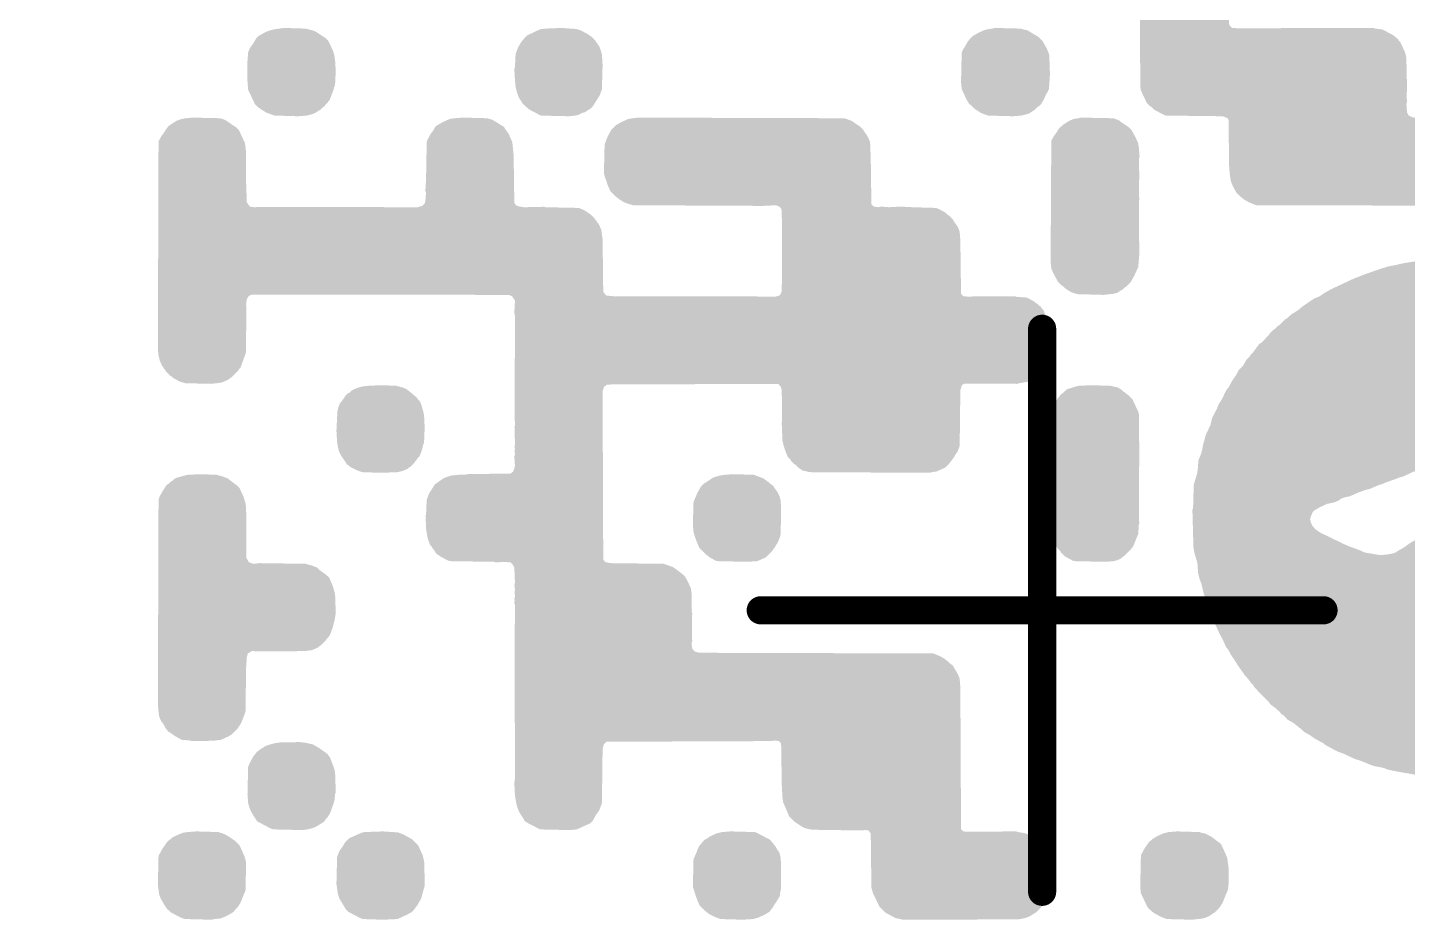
# Model space of a CAD drawing. Header units: inches. Extents: x -26.6 to 26.5, y -26.3 to 21.9.
# Drawn here: x -5.105 to -0.202, y 8.399 to 11.57 of the extents above; entities that cross this region are included whole.
import ezdxf

# ---------------------------------------------------------------- set-up
doc = ezdxf.new("R2010")
doc.units = ezdxf.units.IN
for name, color, linetype in [('Bottom 3D Body', 56, 'Continuous'), ('Bottom Component Outline', 76, 'Continuous'), ('Bottom Courtyard', 56, 'Continuous'), ('Bottom Overlay', 54, 'Continuous'), ('Top Solder', 216, 'Continuous')]:
    doc.layers.add(name, color=color, linetype=linetype)

# ---------------------------------------------------------------- blocks, each defined once
blk = doc.blocks.new('L_KLS5_CR2032_03_B_16')
at = {"layer": 'Bottom 3D Body'}
blk.add_lwpolyline([(-10.9119, 3.3001, 0.1, 0.1, -6.761271), (-10.912, -3.2998, 0.1, 0.1, 0)], format="xyseb", dxfattribs=at)
at = {"layer": 'Bottom Component Outline'}
blk.add_lwpolyline([(-10.9119, 3.3001, 0.1, 0.1, -6.761271), (-10.912, -3.2998, 0.1, 0.1, 0)], format="xyseb", dxfattribs=at)
at = {"layer": 'Bottom Courtyard'}
for points in [[(0, 1, 0.1, 0.1, 0), (0, -1, 0.1, 0.1, 0)], [(1, 0, 0.1, 0.1, 0), (-1, 0, 0.1, 0.1, 0)]]:
    blk.add_lwpolyline(points, format="xyseb", dxfattribs=at)
for points in [[(-0.025, 1, 0.05, 0.05, 1), (0.025, 1, 0.05, 0.05, 1)], [(-1.025, 0, 0.05, 0.05, 1), (-0.975, 0, 0.05, 0.05, 1)], [(0.975, 0, 0.05, 0.05, 1), (1.025, 0, 0.05, 0.05, 1)], [(-0.025, -1, 0.05, 0.05, 1), (0.025, -1, 0.05, 0.05, 1)]]:
    blk.add_lwpolyline(points, format="xyseb", close=True, dxfattribs=at)
at = {"layer": 'Bottom Overlay'}
blk.add_lwpolyline([(-10.9119, 3.3001, 0.2, 0.2, -6.761271), (-10.912, -3.2998, 0.2, 0.2, 0)], format="xyseb", dxfattribs=at)

msp = doc.modelspace()

# ---------------------------------------------------------------- hatches: boundary and pattern name
at = {"layer": 'Top Solder'}
for points in [[(3.0608, 11.2501), (3.2746, 11.2525), (3.2853, 11.2608), (3.2877, 11.2703), (3.2901, 11.287), (3.2925, 11.4795), (3.2972, 11.4913), (3.3067, 11.508), (3.3269, 11.5377), (3.3768, 11.5615), (3.3863, 11.5638), (3.403, 11.5662), (3.435, 11.5674), (3.4457, 11.5662), (3.4529, 11.5686), (3.4909, 11.5662), (3.5004, 11.5638), (3.517, 11.5615), (3.5574, 11.5401), (3.5681, 11.5317), (3.5705, 11.527), (3.58, 11.5127), (3.5824, 11.508), (3.5871, 11.5032), (3.5943, 11.4866), (3.599, 11.4581), (3.6014, 11.2656), (3.6097, 11.2549), (3.6216, 11.2501), (3.6394, 11.249), (3.7475, 11.2501), (3.7547, 11.2478), (3.8069, 11.2501), (4.1301, 11.2478), (4.1373, 11.2454), (4.1551, 11.2418), (4.167, 11.2371), (4.1931, 11.2204), (4.2014, 11.2145), (4.2204, 11.186), (4.2287, 11.1705), (4.2311, 11.161), (4.2335, 11.0945), (4.2359, 10.6264), (4.2418, 10.618), (4.2584, 10.6133), (4.4604, 10.6109), (4.4676, 10.6085), (4.4806, 10.605), (4.4925, 10.6002), (4.5008, 10.5919), (4.5056, 10.5895), (4.5258, 10.5693), (4.5282, 10.5646), (4.54, 10.5479), (4.5472, 10.5313), (4.5496, 10.5147), (4.5519, 10.4267), (4.5484, 10.4018), (4.5412, 10.3828), (4.5377, 10.3745), (4.5222, 10.3519), (4.5187, 10.3483), (4.5163, 10.3436), (4.5032, 10.3305), (4.4985, 10.3281), (4.4937, 10.3234), (4.489, 10.321), (4.4723, 10.3139), (4.4557, 10.3091), (4.4248, 10.3067), (4.0161, 10.3091), (4.0089, 10.3115), (3.9994, 10.3139), (3.9828, 10.3234), (3.9697, 10.3341), (3.9614, 10.34), (3.9531, 10.3483), (3.9507, 10.3531), (3.9412, 10.3626), (3.9341, 10.3863), (3.9281, 10.4018), (3.9246, 10.4149), (3.9222, 10.4244), (3.9234, 10.4517), (3.9222, 10.5836), (3.9246, 10.5907), (3.9198, 10.6097), (3.9115, 10.618), (3.8996, 10.6228), (3.8473, 10.6204), (3.7737, 10.6228), (3.7535, 10.6216), (3.7107, 10.624), (3.6964, 10.6264), (3.6703, 10.6359), (3.6667, 10.6394), (3.662, 10.6418), (3.6572, 10.6465), (3.6525, 10.6489), (3.6323, 10.6691), (3.6299, 10.6739), (3.6251, 10.6786), (3.618, 10.6953), (3.6133, 10.7119), (3.6097, 10.7273), (3.6073, 10.7464), (3.6049, 10.9151), (3.6026, 10.9246), (3.5966, 10.9329), (3.5836, 10.9388), (3.012, 10.9377), (2.9871, 10.9388), (2.9716, 10.9281), (2.9669, 10.9163), (2.9681, 10.8913), (2.9669, 10.8545), (2.9693, 10.8474), (2.9669, 10.8236), (2.9681, 10.7915), (2.9669, 10.7856), (2.9693, 10.7784), (2.9669, 10.7689), (2.9645, 10.7262), (2.9598, 10.7143), (2.9562, 10.7012), (2.9491, 10.6822), (2.9455, 10.6786), (2.9431, 10.6739), (2.936, 10.6668), (2.9336, 10.662), (2.9206, 10.6489), (2.9158, 10.6465), (2.9063, 10.637), (2.8897, 10.6299), (2.873, 10.6252), (2.8564, 10.6228), (2.8326, 10.6204), (2.6698, 10.6216), (2.6568, 10.6133), (2.6508, 10.6002), (2.6485, 10.4077), (2.639, 10.3863), (2.6366, 10.3768), (2.6247, 10.3554), (2.6176, 10.3483), (2.6152, 10.3436), (2.6021, 10.3305), (2.5974, 10.3281), (2.5926, 10.3234), (2.5879, 10.321), (2.5617, 10.3091), (2.5142, 10.3044), (2.3514, 10.3055), (2.3395, 10.2984), (2.3348, 10.2818), (2.3324, 10.0964), (2.33, 10.0893), (2.3241, 10.0738), (2.317, 10.0548), (2.3051, 10.0358), (2.2968, 10.0275), (2.2944, 10.0228), (2.2884, 10.0168), (2.2837, 10.0144), (2.2718, 10.0026), (2.2552, 9.9954), (2.2457, 9.9931), (2.2219, 9.9907), (2.2124, 9.9883), (1.1597, 9.9907), (1.1525, 9.9931), (1.1395, 9.9966), (1.1252, 10.0061), (1.1216, 10.0097), (1.1169, 10.0121), (1.1038, 10.0228), (1.1014, 10.0275), (1.0896, 10.0394), (1.0801, 10.0608), (1.0706, 10.0845), (1.0658, 10.1131), (1.0682, 10.2057), (1.0943, 10.2556), (1.105, 10.2663), (1.1098, 10.2687), (1.1169, 10.2758), (1.1216, 10.2782), (1.1264, 10.283), (1.1311, 10.2853), (1.1478, 10.2925), (1.1573, 10.2948), (1.1811, 10.2972), (1.2262, 10.2996), (1.2607, 10.2984), (1.307, 10.2996), (1.3141, 10.2972), (1.5696, 10.2984), (1.6088, 10.2972), (1.6159, 10.2996), (1.6492, 10.2972), (1.6563, 10.2996), (1.6872, 10.2972), (1.6979, 10.3079), (1.7003, 10.3174), (1.7027, 10.3436), (1.7003, 10.3507), (1.7027, 10.403), (1.7003, 10.4838), (1.7015, 10.5966), (1.6991, 10.6085), (1.6932, 10.6168), (1.6896, 10.6204), (1.6801, 10.6228), (1.6563, 10.6204), (1.1597, 10.6228), (1.1525, 10.6252), (1.1371, 10.6311), (1.1335, 10.6347), (1.1288, 10.637), (1.124, 10.6418), (1.1193, 10.6442), (1.1121, 10.6513), (1.1074, 10.6537), (1.0919, 10.6691), (1.0896, 10.6739), (1.0706, 10.7167), (1.0682, 10.7262), (1.0658, 10.7571), (1.0634, 10.9258), (1.0575, 10.9341), (1.0456, 10.9388), (1.0005, 10.9365), (0.8531, 10.9388), (0.846, 10.9412), (0.8305, 10.9448), (0.8187, 10.9495), (0.8103, 10.9555), (0.7973, 10.9662), (0.7937, 10.9697), (0.789, 10.9721), (0.7818, 10.9792), (0.7771, 10.9816), (0.7735, 10.9852), (0.7664, 11.0018), (0.7581, 11.0244), (0.7521, 11.0375), (0.7474, 11.0565), (0.745, 11.2442), (0.7367, 11.2525), (0.7272, 11.2549), (0.6951, 11.2537), (0.4515, 11.2549), (0.4444, 11.2525), (0.4396, 11.2501), (0.4313, 11.2442), (0.4289, 11.2347), (0.4277, 11.129), (0.4289, 11.0897), (0.4266, 11.0826), (0.4289, 11.0731), (0.4266, 11.0493), (0.423, 11.0268), (0.4111, 11.0006), (0.4075, 10.9971), (0.3957, 10.9757), (0.385, 10.965), (0.3802, 10.9626), (0.3755, 10.9579), (0.3707, 10.9555), (0.3493, 10.946), (0.3327, 10.9412), (0.3232, 10.9388), (0.2852, 10.9365), (-0.7391, 10.9388), (-0.7628, 10.9483), (-0.7676, 10.9507), (-0.7842, 10.9602), (-0.789, 10.965), (-0.7937, 10.9674), (-0.8092, 10.9828), (-0.821, 11.0042), (-0.8282, 11.0208), (-0.8305, 11.0303), (-0.8329, 11.047), (-0.8353, 11.0707), (-0.8377, 11.2418), (-0.8412, 11.2478), (-0.846, 11.2501), (-0.8579, 11.2549), (-1.0599, 11.2573), (-1.0717, 11.262), (-1.1026, 11.2787), (-1.1121, 11.2882), (-1.1169, 11.2905), (-1.1276, 11.3012), (-1.149, 11.3464), (-1.1514, 11.363), (-1.1525, 11.7539), (-1.1502, 11.7943), (-1.1478, 11.8038), (-1.143, 11.8157), (-1.1335, 11.83), (-1.1252, 11.8431), (-1.1169, 11.8537), (-1.1121, 11.8561), (-1.1074, 11.8609), (-1.067, 11.8799), (-1.0515, 11.8835), (-1.0278, 11.8858), (-0.9719, 11.887), (-0.9648, 11.8846), (-0.9292, 11.8823), (-0.9173, 11.8775), (-0.8959, 11.8656), (-0.8745, 11.849), (-0.8591, 11.8335), (-0.8543, 11.8217), (-0.8472, 11.805), (-0.8424, 11.7931), (-0.8377, 11.7646), (-0.8353, 11.5793), (-0.8246, 11.5686), (-0.8044, 11.5674), (-0.3232, 11.5686), (-0.3161, 11.5662), (-0.2947, 11.5638), (-0.2875, 11.5615), (-0.2519, 11.5424), (-0.2388, 11.5317), (-0.2341, 11.527), (-0.2317, 11.5222), (-0.2269, 11.5175), (-0.2246, 11.5127), (-0.2103, 11.4818), (-0.2056, 11.4628), (-0.2044, 11.3951), (-0.2056, 11.3915), (-0.2032, 11.3844), (-0.2044, 11.3191), (-0.2032, 11.306), (-0.2056, 11.2989), (-0.2032, 11.268), (-0.1972, 11.2573), (-0.1925, 11.2549), (-0.1806, 11.2501), (0.0998, 11.2525), (0.1081, 11.2585), (0.1105, 11.2632), (0.1129, 11.2703), (0.1153, 11.2799), (0.1176, 11.4747), (0.1271, 11.4985), (0.1366, 11.5151), (0.1533, 11.5365), (0.1592, 11.5424), (0.2044, 11.5638), (0.2281, 11.5662), (0.2376, 11.5686), (0.4182, 11.571), (0.4242, 11.5745), (0.4289, 11.5864), (0.4313, 11.5959), (0.4289, 11.8763), (0.4242, 11.8811), (0.423, 11.8846), (0.4182, 11.887), (0.4111, 11.8894), (0.2091, 11.8918), (0.202, 11.8941), (0.1568, 11.9179), (0.1485, 11.9262), (0.1461, 11.931), (0.1343, 11.9476), (0.1319, 11.9524), (0.1271, 11.9642), (0.12, 11.988), (0.1153, 12.0213), (0.1141, 12.0605), (0.1176, 12.1068), (0.1224, 12.1187), (0.1307, 12.1413), (0.139, 12.1544), (0.1616, 12.1769), (0.1663, 12.1793), (0.1806, 12.1888), (0.1925, 12.1936), (0.2091, 12.1983), (0.2186, 12.2007), (0.2424, 12.2031), (0.4182, 12.2054), (0.4266, 12.2138), (0.4313, 12.2304), (0.4289, 12.5084), (0.4206, 12.5215), (0.4111, 12.5239), (0.4028, 12.5251), (0.2281, 12.5239), (0.221, 12.5263), (0.1972, 12.5286), (0.1758, 12.5405), (0.1533, 12.556), (0.1366, 12.5774), (0.1248, 12.6035), (0.1212, 12.6166), (0.1164, 12.6403), (0.1153, 12.7271), (0.1176, 12.7342), (0.1212, 12.752), (0.1283, 12.771), (0.1426, 12.7948), (0.1473, 12.7995), (0.1521, 12.8019), (0.1568, 12.8067), (0.1616, 12.809), (0.1687, 12.8162), (0.1735, 12.8185), (0.1854, 12.8257), (0.1972, 12.8304), (0.2258, 12.8376), (0.259, 12.8399), (0.2662, 12.8376), (0.9327, 12.8388), (0.9589, 12.8364), (0.9779, 12.8316), (1.0016, 12.8221), (1.0052, 12.8185), (1.01, 12.8162), (1.0218, 12.8043), (1.0266, 12.8019), (1.0373, 12.7936), (1.0397, 12.7888), (1.0515, 12.7698), (1.0587, 12.7532), (1.061, 12.7366), (1.0634, 12.6843), (1.061, 12.6201), (1.0587, 12.613), (1.0527, 12.5975), (1.0325, 12.5655), (1.0242, 12.5548), (1.0195, 12.5524), (1.0123, 12.5453), (1.0076, 12.5429), (1.0028, 12.5381), (0.9862, 12.531), (0.9707, 12.5274), (0.9387, 12.5239), (0.7557, 12.5215), (0.7497, 12.5156), (0.7474, 12.5061), (0.745, 12.4894), (0.7474, 12.2161), (0.7581, 12.2054), (0.7818, 12.2031), (1.0551, 12.2054), (1.061, 12.2114), (1.0634, 12.2209), (1.0658, 12.2375), (1.0682, 12.4276), (1.0848, 12.4633), (1.0919, 12.4752), (1.1003, 12.4835), (1.105, 12.4859), (1.1181, 12.4966), (1.1323, 12.5061), (1.1573, 12.5168), (1.1811, 12.5191), (1.187, 12.5203), (1.1882, 12.5191), (1.1953, 12.5215), (1.2832, 12.5191), (1.2904, 12.5168), (1.307, 12.5096), (1.3284, 12.4977), (1.3403, 12.4859), (1.345, 12.4835), (1.3521, 12.4764), (1.3557, 12.4752), (1.3581, 12.4704), (1.37, 12.4514), (1.3771, 12.4348), (1.3795, 12.4181), (1.3819, 12.3516), (1.3795, 11.988), (1.3771, 11.9809), (1.3712, 11.9654), (1.3676, 11.9619), (1.3652, 11.9571), (1.3557, 11.9405), (1.3391, 11.9191), (1.3331, 11.9132), (1.2927, 11.8941), (1.2832, 11.8918), (1.2595, 11.8894), (0.7581, 11.887), (0.7497, 11.8787), (0.745, 11.8597), (0.7474, 11.584), (0.7581, 11.571), (0.7747, 11.5686), (1.2856, 11.5662), (1.2927, 11.5638), (1.3046, 11.5591), (1.3094, 11.5567), (1.3308, 11.5448), (1.3355, 11.5401), (1.3403, 11.5377), (1.3533, 11.5246), (1.3557, 11.5199), (1.3712, 11.4973), (1.3771, 11.4842), (1.3795, 11.4747), (1.3807, 11.4403), (1.3795, 11.4367), (1.3819, 11.4296), (1.3842, 11.2585), (1.3902, 11.2525), (1.3997, 11.2501), (1.604, 11.2478), (1.6112, 11.2454), (1.6242, 11.2418), (1.6433, 11.2299), (1.6575, 11.2204), (1.6611, 11.2169), (1.6658, 11.2145), (1.6694, 11.2109), (1.6718, 11.2062), (1.6837, 11.1872), (1.686, 11.1824), (1.6908, 11.1777), (1.6955, 11.1658), (1.6979, 11.142), (1.6991, 11.0862), (1.6979, 11.0042), (1.7003, 10.9971), (1.6991, 10.9792), (1.7003, 10.9757), (1.6979, 10.9733), (1.7003, 10.9662), (1.7027, 10.94), (1.7086, 10.9341), (1.7181, 10.9317), (1.7431, 10.9329), (1.9165, 10.9305), (1.9308, 10.9281), (1.9498, 10.921), (1.9534, 10.9175), (1.9581, 10.9151), (1.9629, 10.9103), (1.9676, 10.908), (1.9748, 10.9008), (1.9795, 10.8984), (1.9902, 10.8878), (1.9926, 10.883), (2.0116, 10.8497), (2.014, 10.8402), (2.0163, 10.8236), (2.0187, 10.6264), (2.0235, 10.6216), (2.0247, 10.618), (2.0413, 10.6133), (2.0579, 10.6157), (2.3288, 10.618), (2.3324, 10.6216), (2.3372, 10.6382), (2.3348, 10.9258), (2.3288, 10.9341), (2.3122, 10.9388), (2.2813, 10.9365), (2.1684, 10.9377), (2.1387, 10.9365), (2.1316, 10.9388), (2.1126, 10.9412), (2.1007, 10.946), (2.0853, 10.9519), (2.071, 10.9614), (2.0603, 10.9721), (2.0556, 10.9745), (2.0449, 10.9852), (2.0235, 11.0303), (2.0211, 11.0398), (2.0187, 11.085), (2.0163, 11.2466), (2.0104, 11.2525), (2.0009, 11.2549), (1.7965, 11.2573), (1.7894, 11.2597), (1.7775, 11.2644), (1.7728, 11.2668), (1.7561, 11.2763), (1.7514, 11.281), (1.7466, 11.2834), (1.7264, 11.3036), (1.705, 11.3488), (1.7027, 11.3583), (1.7003, 11.4391), (1.7027, 12.43), (1.7264, 12.4752), (1.73, 12.4787), (1.7347, 12.4811), (1.7395, 12.4859), (1.7443, 12.4882), (1.7561, 12.5001), (1.7823, 12.512), (1.7942, 12.5168), (1.8179, 12.5191), (1.8702, 12.5215), (1.9082, 12.5191), (1.9332, 12.5132), (1.9451, 12.5084), (1.9593, 12.4989), (1.9676, 12.493), (1.9724, 12.4882), (1.9771, 12.4859), (1.9843, 12.4787), (1.989, 12.4764), (1.9926, 12.4728), (2.014, 12.4276), (2.0163, 12.411), (2.0187, 11.8977), (2.027, 11.887), (2.0365, 11.8846), (2.0662, 11.8858), (2.2231, 11.8835), (2.2492, 11.8787), (2.2611, 11.8739), (2.2754, 11.8644), (2.2944, 11.8526), (2.311, 11.8359), (2.3277, 11.8003), (2.3324, 11.7813), (2.3348, 11.7432), (2.3372, 11.5793), (2.3431, 11.571), (2.355, 11.5662), (2.393, 11.5686), (2.5201, 11.5674), (2.5997, 11.5686), (2.6069, 11.5662), (2.6164, 11.5686), (2.6449, 11.571), (2.6508, 11.5769), (2.6556, 11.5888), (2.658, 11.8003), (2.6722, 11.8264), (2.6877, 11.849), (2.6972, 11.8585), (2.7019, 11.8609), (2.7376, 11.8775), (2.7542, 11.8823), (2.778, 11.8846), (2.8707, 11.8823), (2.8778, 11.8799), (2.8932, 11.8739), (2.9134, 11.8633), (2.9348, 11.8466), (2.9431, 11.8383), (2.9455, 11.8335), (2.9598, 11.8027), (2.9645, 11.786), (2.9669, 11.7623), (2.9681, 11.3024), (2.9669, 11.2775), (2.9693, 11.2703), (2.9716, 11.2608), (2.98, 11.2525), (2.9895, 11.2501), (3.0584, 11.2501)], [(-4.3238, 11.4509), (-4.3214, 11.4818), (-4.3167, 11.4937), (-4.3143, 11.4985), (-4.3024, 11.5151), (-4.2929, 11.5317), (-4.2846, 11.5401), (-4.2798, 11.5424), (-4.2632, 11.5519), (-4.2584, 11.5543), (-4.2466, 11.5591), (-4.2276, 11.5638), (-4.1943, 11.5686), (-4.1159, 11.5662), (-4.1087, 11.5638), (-4.0933, 11.5603), (-4.0814, 11.5555), (-4.0672, 11.546), (-4.0481, 11.5341), (-4.0363, 11.5222), (-4.0339, 11.5175), (-4.0196, 11.4866), (-4.0149, 11.47), (-4.0125, 11.4533), (-4.0101, 11.4153), (-4.0125, 11.3678), (-4.0149, 11.3607), (-4.0184, 11.3476), (-4.0232, 11.3357), (-4.0315, 11.3131), (-4.0422, 11.3001), (-4.0481, 11.2941), (-4.0493, 11.2905), (-4.0541, 11.2882), (-4.0636, 11.2787), (-4.0683, 11.2763), (-4.0826, 11.2668), (-4.0945, 11.262), (-4.1135, 11.2573), (-4.1444, 11.2549), (-4.2276, 11.2573), (-4.2347, 11.2597), (-4.2573, 11.268), (-4.2763, 11.2799), (-4.2798, 11.2834), (-4.2846, 11.2858), (-4.2977, 11.2989), (-4.3, 11.3036), (-4.3214, 11.3488), (-4.3238, 11.3797), (-4.3238, 11.4486)], [(-3.1451, 11.2608), (-3.1582, 11.2573), (-3.182, 11.2549), (-3.2818, 11.2573), (-3.3222, 11.2787), (-3.3352, 11.2894), (-3.3471, 11.3012), (-3.3495, 11.306), (-3.359, 11.3203), (-3.3649, 11.3357), (-3.3685, 11.3488), (-3.3709, 11.3583), (-3.3733, 11.382), (-3.3756, 11.4224), (-3.3733, 11.4296), (-3.3709, 11.4771), (-3.3614, 11.5009), (-3.3519, 11.5175), (-3.3412, 11.5306), (-3.3293, 11.5424), (-3.2841, 11.5638), (-3.2675, 11.5662), (-3.2081, 11.5686), (-3.157, 11.565), (-3.1475, 11.5626), (-3.1356, 11.5579), (-3.1154, 11.5472), (-3.0988, 11.5353), (-3.0881, 11.5246), (-3.0857, 11.5199), (-3.0738, 11.5032), (-3.0691, 11.4913), (-3.0643, 11.4747), (-3.0619, 11.4367), (-3.0643, 11.3511), (-3.0667, 11.344), (-3.0726, 11.3286), (-3.0964, 11.2905), (-3.1059, 11.281), (-3.1107, 11.2787), (-3.1249, 11.2692), (-3.1344, 11.2668), (-3.1439, 11.262)], [(-1.7847, 11.483), (-1.7799, 11.4949), (-1.7763, 11.4985), (-1.774, 11.5032), (-1.7645, 11.5199), (-1.7538, 11.5329), (-1.7466, 11.5401), (-1.7419, 11.5424), (-1.7252, 11.5519), (-1.7039, 11.5615), (-1.6944, 11.5638), (-1.6777, 11.5662), (-1.6682, 11.5686), (-1.5755, 11.5662), (-1.5684, 11.5638), (-1.553, 11.5603), (-1.5126, 11.5365), (-1.4983, 11.5222), (-1.484, 11.4961), (-1.4769, 11.4795), (-1.4745, 11.47), (-1.4722, 11.4034), (-1.4757, 11.3523), (-1.4805, 11.3404), (-1.484, 11.3369), (-1.4935, 11.3155), (-1.5031, 11.2989), (-1.5114, 11.2905), (-1.5161, 11.2882), (-1.528, 11.2763), (-1.5328, 11.2739), (-1.547, 11.2644), (-1.5565, 11.262), (-1.5636, 11.2597), (-1.5732, 11.2573), (-1.6041, 11.2549), (-1.692, 11.2573), (-1.6991, 11.2597), (-1.7181, 11.2668), (-1.7407, 11.2822), (-1.7538, 11.2953), (-1.7585, 11.2977), (-1.7692, 11.3155), (-1.7858, 11.3511), (-1.7882, 11.3749), (-1.7858, 11.4818)], [(-4.3286, 11.0185), (-4.3262, 10.9495), (-4.3155, 10.9341), (-4.2989, 10.9317), (-4.2787, 10.9329), (-3.719, 10.9317), (-3.7119, 10.9341), (-3.7024, 10.9365), (-3.6941, 10.9448), (-3.6917, 10.9543), (-3.6893, 10.9828), (-3.6917, 10.9899), (-3.6893, 11.028), (-3.6869, 11.1634), (-3.6846, 11.1705), (-3.6703, 11.1967), (-3.6655, 11.2014), (-3.656, 11.2181), (-3.6525, 11.2216), (-3.6477, 11.224), (-3.6311, 11.2335), (-3.6049, 11.2454), (-3.5883, 11.2478), (-3.5574, 11.2501), (-3.4719, 11.2478), (-3.4647, 11.2454), (-3.4552, 11.243), (-3.4386, 11.2335), (-3.4196, 11.2216), (-3.4148, 11.2193), (-3.4113, 11.2157), (-3.4089, 11.2109), (-3.397, 11.1943), (-3.3946, 11.1896), (-3.3828, 11.1634), (-3.378, 11.1159), (-3.3756, 10.9472), (-3.3697, 10.9388), (-3.3578, 10.9341), (-3.3412, 10.9317), (-3.2806, 10.9329), (-3.2794, 10.9317), (-3.277, 10.9341), (-3.2746, 10.9317), (-3.2723, 10.9341), (-3.2651, 10.9317), (-3.1463, 10.9293), (-3.1297, 10.9222), (-3.1249, 10.9198), (-3.1023, 10.9044), (-3.0905, 10.8925), (-3.0881, 10.8878), (-3.0833, 10.883), (-3.081, 10.8782), (-3.0762, 10.8735), (-3.0667, 10.8521), (-3.0619, 10.8188), (-3.0596, 10.6311), (-3.0489, 10.618), (-3.0251, 10.6157), (-2.4465, 10.6145), (-2.437, 10.6168), (-2.4298, 10.6216), (-2.4251, 10.6335), (-2.4239, 10.8699), (-2.4263, 10.9246), (-2.4322, 10.9329), (-2.4453, 10.9388), (-2.4904, 10.9365), (-2.9538, 10.9388), (-2.961, 10.9412), (-2.9705, 10.9436), (-2.9859, 10.9495), (-3.0049, 10.9614), (-3.0085, 10.965), (-3.0132, 10.9674), (-3.0334, 10.9876), (-3.0358, 10.9923), (-3.0453, 11.0137), (-3.0477, 11.0232), (-3.0524, 11.0351), (-3.0572, 11.0517), (-3.0548, 11.1539), (-3.0524, 11.161), (-3.0465, 11.1765), (-3.0429, 11.1848), (-3.0311, 11.2062), (-3.0132, 11.224), (-2.9966, 11.2335), (-2.9705, 11.2454), (-2.9372, 11.2501), (-2.2029, 11.2478), (-2.1958, 11.2454), (-2.1768, 11.2383), (-2.147, 11.2181), (-2.1352, 11.2062), (-2.1328, 11.2014), (-2.1209, 11.1848), (-2.1185, 11.18), (-2.1114, 11.1634), (-2.109, 11.104), (-2.1067, 10.9424), (-2.0983, 10.9341), (-2.0817, 10.9317), (-2.0746, 10.9341), (-2.0437, 10.9317), (-2.0057, 10.9341), (-1.9605, 10.9317), (-1.8773, 10.9293), (-1.8654, 10.9246), (-1.8441, 10.9127), (-1.8369, 10.9056), (-1.8322, 10.9032), (-1.8167, 10.8878), (-1.8144, 10.883), (-1.7989, 10.8604), (-1.793, 10.845), (-1.7906, 10.8141), (-1.7882, 10.624), (-1.7799, 10.6157), (-1.7668, 10.6145), (-1.5969, 10.6157), (-1.5898, 10.6133), (-1.5541, 10.6109), (-1.528, 10.5966), (-1.5233, 10.5919), (-1.5185, 10.5895), (-1.5114, 10.5824), (-1.5066, 10.58), (-1.5031, 10.5764), (-1.5007, 10.5717), (-1.4959, 10.5669), (-1.4769, 10.5265), (-1.4745, 10.517), (-1.4722, 10.479), (-1.4745, 10.403), (-1.4888, 10.3721), (-1.4912, 10.3673), (-1.5066, 10.3448), (-1.5185, 10.3329), (-1.5221, 10.3317), (-1.5233, 10.3281), (-1.528, 10.3257), (-1.5351, 10.3186), (-1.5518, 10.3115), (-1.5803, 10.3067), (-1.5898, 10.3044), (-1.774, 10.3055), (-1.7823, 10.302), (-1.7858, 10.2984), (-1.7906, 10.2818), (-1.793, 10.0845), (-1.7953, 10.0774), (-1.8013, 10.062), (-1.8049, 10.0584), (-1.8144, 10.0418), (-1.831, 10.0204), (-1.8441, 10.0073), (-1.8488, 10.0049), (-1.875, 9.9931), (-1.8916, 9.9907), (-1.9011, 9.9883), (-2.3288, 9.9907), (-2.336, 9.9931), (-2.3514, 9.9966), (-2.3657, 10.0061), (-2.3764, 10.0168), (-2.3811, 10.0192), (-2.3918, 10.0299), (-2.3942, 10.0346), (-2.4037, 10.0441), (-2.4084, 10.056), (-2.4168, 10.0786), (-2.4203, 10.0917), (-2.4227, 10.1012), (-2.4251, 10.1606), (-2.4239, 10.2402), (-2.4263, 10.2877), (-2.4298, 10.296), (-2.4382, 10.3044), (-3.0465, 10.302), (-3.0513, 10.2972), (-3.0548, 10.296), (-3.0572, 10.2913), (-3.0619, 10.2794), (-3.0596, 9.6806), (-3.0536, 9.6722), (-3.037, 9.6675), (-2.8445, 9.6651), (-2.8374, 9.6627), (-2.8112, 9.6532), (-2.7946, 9.6413), (-2.7732, 9.6247), (-2.7697, 9.6211), (-2.7602, 9.6045), (-2.7483, 9.5784), (-2.7459, 9.5617), (-2.7447, 9.4988), (-2.7459, 9.4976), (-2.7435, 9.4904), (-2.7447, 9.4275), (-2.7435, 9.3906), (-2.7459, 9.3835), (-2.7435, 9.3645), (-2.7352, 9.3538), (-2.7186, 9.3491), (-1.8868, 9.3467), (-1.8631, 9.3372), (-1.8464, 9.3277), (-1.8334, 9.317), (-1.8251, 9.3087), (-1.8203, 9.3063), (-1.8167, 9.3027), (-1.8144, 9.298), (-1.8025, 9.279), (-1.8001, 9.2742), (-1.793, 9.2576), (-1.7906, 9.2267), (-1.7882, 8.7229), (-1.7799, 8.7146), (-1.7668, 8.7134), (-1.5922, 8.7146), (-1.585, 8.7122), (-1.5625, 8.7086), (-1.5435, 8.7015), (-1.5197, 8.6872), (-1.5066, 8.6742), (-1.5019, 8.6718), (-1.4793, 8.6326), (-1.4745, 8.6136), (-1.4722, 8.547), (-1.4745, 8.5019), (-1.4959, 8.4567), (-1.4983, 8.452), (-1.509, 8.4389), (-1.5209, 8.427), (-1.5256, 8.4246), (-1.5446, 8.4128), (-1.5601, 8.4068), (-1.572, 8.4044), (-1.5862, 8.4021), (-1.9962, 8.4009), (-2.0033, 8.4033), (-2.0211, 8.4068), (-2.0413, 8.4175), (-2.0579, 8.427), (-2.0781, 8.4472), (-2.1019, 8.4971), (-2.1067, 8.5161), (-2.109, 8.7086), (-2.1138, 8.7134), (-2.115, 8.7169), (-2.1245, 8.7193), (-2.1542, 8.7181), (-2.3158, 8.7205), (-2.33, 8.7229), (-2.3395, 8.7253), (-2.3514, 8.73), (-2.3799, 8.749), (-2.3989, 8.768), (-2.4061, 8.7847), (-2.4108, 8.7965), (-2.4203, 8.8179), (-2.4227, 8.8346), (-2.4251, 8.8797), (-2.4275, 9.0271), (-2.4358, 9.0354), (-2.4524, 9.0377), (-2.4619, 9.0354), (-3.0489, 9.033), (-3.0572, 9.0247), (-3.0619, 9.008), (-3.0643, 8.8156), (-3.0667, 8.8084), (-3.0738, 8.7894), (-3.0857, 8.7728), (-3.0976, 8.7514), (-3.1059, 8.7431), (-3.1225, 8.736), (-3.1534, 8.7217), (-3.1772, 8.7193), (-3.2841, 8.7217), (-3.334, 8.7478), (-3.34, 8.7538), (-3.3424, 8.7585), (-3.359, 8.7847), (-3.3637, 8.7965), (-3.3685, 8.8132), (-3.3733, 8.8417), (-3.3756, 8.8868), (-3.3733, 8.9035), (-3.3744, 9.3609), (-3.3733, 9.519), (-3.3756, 9.5261), (-3.3744, 9.5368), (-3.3756, 9.5403), (-3.3733, 9.5475), (-3.3744, 9.5629), (-3.3733, 9.576), (-3.3756, 9.5831), (-3.3733, 9.5855), (-3.3756, 9.5903), (-3.3733, 9.5974), (-3.3756, 9.652), (-3.3828, 9.6639), (-3.3887, 9.6699), (-3.4125, 9.6722), (-3.441, 9.6699), (-3.4481, 9.6722), (-3.6049, 9.6746), (-3.6121, 9.677), (-3.6382, 9.6912), (-3.6537, 9.7019), (-3.656, 9.7067), (-3.6679, 9.7233), (-3.6703, 9.7281), (-3.6751, 9.7328), (-3.6798, 9.7447), (-3.6846, 9.7614), (-3.6893, 9.7899), (-3.6905, 9.8291), (-3.6893, 9.8303), (-3.6917, 9.8326), (-3.6893, 9.8398), (-3.6869, 9.8921), (-3.6846, 9.8992), (-3.6786, 9.9146), (-3.6667, 9.9336), (-3.6572, 9.9479), (-3.6263, 9.9693), (-3.6145, 9.974), (-3.5978, 9.9788), (-3.5741, 9.9812), (-3.5515, 9.9824), (-3.5503, 9.9812), (-3.5432, 9.9835), (-3.3887, 9.9859), (-3.3804, 9.9919), (-3.378, 9.9966), (-3.3756, 10.0037), (-3.3733, 10.0133), (-3.3756, 10.0465), (-3.3733, 10.0536), (-3.3744, 10.0643), (-3.3733, 10.0774), (-3.3756, 10.0798), (-3.3733, 10.0869), (-3.3744, 10.1404), (-3.3733, 10.1439), (-3.3756, 10.1487), (-3.3733, 10.1558), (-3.3744, 10.195), (-3.3733, 10.5479), (-3.3756, 10.5551), (-3.3733, 10.6002), (-3.3839, 10.6157), (-3.3958, 10.6204), (-4.3072, 10.6216), (-4.319, 10.6168), (-4.3262, 10.605), (-4.3286, 10.5883), (-4.3274, 10.561), (-4.3297, 10.4137), (-4.3369, 10.3947), (-4.3488, 10.3614), (-4.3547, 10.3554), (-4.3571, 10.3507), (-4.3796, 10.3281), (-4.3844, 10.3257), (-4.3892, 10.321), (-4.3939, 10.3186), (-4.4153, 10.3091), (-4.4319, 10.3067), (-4.4557, 10.3044), (-4.546, 10.3067), (-4.5531, 10.3091), (-4.5626, 10.3115), (-4.5888, 10.3257), (-4.5935, 10.3305), (-4.5983, 10.3329), (-4.6137, 10.3483), (-4.6161, 10.3531), (-4.628, 10.3697), (-4.6351, 10.3863), (-4.6399, 10.4053), (-4.6422, 10.4291), (-4.6399, 11.1658), (-4.628, 11.1872), (-4.6232, 11.1919), (-4.6208, 11.1967), (-4.6054, 11.2193), (-4.6006, 11.2216), (-4.5959, 11.2264), (-4.5911, 11.2288), (-4.5769, 11.2383), (-4.565, 11.243), (-4.5519, 11.2466), (-4.5199, 11.2501), (-4.42, 11.2478), (-4.4129, 11.2454), (-4.401, 11.2406), (-4.3773, 11.224), (-4.3654, 11.2169), (-4.3547, 11.2062), (-4.3523, 11.2014), (-4.3333, 11.161), (-4.3297, 11.1385), (-4.3286, 11.0208)], [(-1.3735, 10.6228), (-1.3866, 10.6264), (-1.3985, 10.6311), (-1.4175, 10.643), (-1.4258, 10.6513), (-1.4306, 10.6537), (-1.4436, 10.6668), (-1.4603, 10.6976), (-1.4674, 10.7143), (-1.4698, 10.738), (-1.4674, 11.1682), (-1.4579, 11.1848), (-1.446, 11.2014), (-1.4436, 11.2062), (-1.4353, 11.2169), (-1.4306, 11.2193), (-1.4234, 11.2264), (-1.4187, 11.2288), (-1.4044, 11.2383), (-1.3878, 11.2454), (-1.3712, 11.2478), (-1.3617, 11.2501), (-1.2476, 11.2478), (-1.2405, 11.2454), (-1.225, 11.2395), (-1.2191, 11.2335), (-1.2143, 11.2311), (-1.1917, 11.2157), (-1.1822, 11.2062), (-1.1799, 11.2014), (-1.168, 11.18), (-1.1585, 11.1587), (-1.1561, 11.142), (-1.1537, 11.1111), (-1.1561, 11.104), (-1.1549, 11.0482), (-1.1561, 10.9685), (-1.1537, 10.9614), (-1.1561, 10.9543), (-1.1549, 10.763), (-1.1585, 10.719), (-1.1727, 10.6881), (-1.1846, 10.6668), (-1.2024, 10.6489), (-1.2072, 10.6465), (-1.2143, 10.6394), (-1.2191, 10.637), (-1.2333, 10.6275), (-1.2488, 10.624), (-1.2809, 10.6204), (-1.3712, 10.6228)], [(-3.9614, 10.2735), (-3.9543, 10.2806), (-3.9495, 10.283), (-3.9329, 10.2901), (-3.9163, 10.2948), (-3.8996, 10.2972), (-3.8473, 10.2996), (-3.7927, 10.2972), (-3.7856, 10.2948), (-3.7725, 10.2913), (-3.7606, 10.2865), (-3.7523, 10.2806), (-3.7392, 10.2699), (-3.725, 10.258), (-3.7202, 10.2533), (-3.7178, 10.2485), (-3.7107, 10.2414), (-3.7059, 10.2295), (-3.7012, 10.2129), (-3.6964, 10.1939), (-3.6941, 10.1487), (-3.6964, 10.0964), (-3.6988, 10.0893), (-3.7024, 10.0762), (-3.7048, 10.0667), (-3.7119, 10.0477), (-3.7202, 10.0394), (-3.7226, 10.0346), (-3.7273, 10.0299), (-3.7297, 10.0251), (-3.7452, 10.0097), (-3.7499, 10.0073), (-3.7547, 10.0026), (-3.7713, 9.9954), (-3.7903, 9.9907), (-3.8497, 9.9883), (-3.9163, 9.9907), (-3.9234, 9.9931), (-3.9388, 9.999), (-3.959, 10.0097), (-3.9638, 10.0144), (-3.9685, 10.0168), (-3.9721, 10.0204), (-3.9745, 10.0251), (-3.9899, 10.0477), (-3.9982, 10.0631), (-4.003, 10.0822), (-4.0054, 10.0988), (-4.0077, 10.1368), (-4.0042, 10.2069), (-4.0018, 10.2188), (-3.9959, 10.2343), (-3.9852, 10.2473), (-3.9757, 10.2616), (-3.9662, 10.2711), (-3.9626, 10.2723)], [(-1.4246, 10.2723), (-1.4234, 10.2758), (-1.4187, 10.2782), (-1.4116, 10.2853), (-1.3807, 10.2948), (-1.3712, 10.2972), (-1.326, 10.2996), (-1.2547, 10.2972), (-1.2476, 10.2948), (-1.2333, 10.2925), (-1.2167, 10.283), (-1.2096, 10.2758), (-1.2048, 10.2735), (-1.2001, 10.2687), (-1.1953, 10.2663), (-1.1799, 10.2509), (-1.1775, 10.2461), (-1.1585, 10.2057), (-1.1561, 10.1962), (-1.1549, 10.0691), (-1.1561, 9.816), (-1.1537, 9.8136), (-1.1561, 9.8065), (-1.1585, 9.7709), (-1.1656, 9.7542), (-1.1751, 9.7305), (-1.1775, 9.7257), (-1.1882, 9.7126), (-1.2072, 9.6936), (-1.2119, 9.6912), (-1.2191, 9.6841), (-1.2238, 9.6817), (-1.2357, 9.677), (-1.2452, 9.6746), (-1.2761, 9.6722), (-1.3854, 9.6746), (-1.3926, 9.677), (-1.4187, 9.6912), (-1.4341, 9.7067), (-1.4365, 9.7115), (-1.446, 9.721), (-1.4484, 9.7257), (-1.4603, 9.7447), (-1.465, 9.7566), (-1.4698, 9.7851), (-1.4674, 10.2152), (-1.4532, 10.2414), (-1.4365, 10.2628), (-1.4282, 10.2711), (-1.4258, 10.2711)], [(-4.6422, 9.1696), (-4.6399, 9.8944), (-4.6351, 9.9063), (-4.6256, 9.9229), (-4.6161, 9.9372), (-4.6137, 9.942), (-4.6078, 9.9479), (-4.603, 9.9503), (-4.5959, 9.9574), (-4.5911, 9.9598), (-4.584, 9.9669), (-4.5721, 9.9717), (-4.5555, 9.9764), (-4.5365, 9.9812), (-4.4913, 9.9835), (-4.4319, 9.9812), (-4.4248, 9.9788), (-4.4117, 9.9752), (-4.3927, 9.9681), (-4.3868, 9.9622), (-4.382, 9.9598), (-4.3773, 9.955), (-4.3725, 9.9527), (-4.3678, 9.9479), (-4.363, 9.9455), (-4.3523, 9.9348), (-4.3381, 9.9039), (-4.3309, 9.8802), (-4.3286, 9.8635), (-4.3274, 9.7103), (-4.3286, 9.6877), (-4.319, 9.6711), (-4.3036, 9.6651), (-4.2798, 9.6675), (-4.1159, 9.6651), (-4.1087, 9.6627), (-4.0992, 9.6604), (-4.0767, 9.652), (-4.066, 9.6413), (-4.0612, 9.639), (-4.0565, 9.6342), (-4.0517, 9.6318), (-4.0386, 9.6211), (-4.0339, 9.6164), (-4.0315, 9.6116), (-4.0244, 9.595), (-4.0196, 9.5831), (-4.0149, 9.5665), (-4.0125, 9.557), (-4.0101, 9.4904), (-4.0137, 9.4679), (-4.0208, 9.4394), (-4.0303, 9.4132), (-4.0363, 9.4049), (-4.047, 9.3918), (-4.0636, 9.3752), (-4.0683, 9.3728), (-4.0731, 9.3681), (-4.0778, 9.3657), (-4.0945, 9.3586), (-4.1218, 9.355), (-4.2989, 9.3538), (-4.3036, 9.3562), (-4.3107, 9.3538), (-4.3226, 9.3467), (-4.3262, 9.3336), (-4.3286, 9.2956), (-4.3309, 9.1387), (-4.3357, 9.1269), (-4.3416, 9.1114), (-4.3464, 9.0995), (-4.3583, 9.0805), (-4.3796, 9.0591), (-4.3915, 9.052), (-4.4177, 9.0401), (-4.445, 9.0366), (-4.5222, 9.0354), (-4.5294, 9.0377), (-4.5579, 9.0401), (-4.5793, 9.052), (-4.6018, 9.0675), (-4.6066, 9.0698), (-4.609, 9.0746), (-4.6137, 9.0793), (-4.6256, 9.1007), (-4.6304, 9.1055), (-4.6375, 9.1221), (-4.6399, 9.1387), (-4.6422, 9.1673)], [(-2.4275, 9.835), (-2.4298, 9.7661), (-2.4322, 9.759), (-2.4382, 9.7435), (-2.4524, 9.7198), (-2.456, 9.7162), (-2.4584, 9.7115), (-2.4809, 9.6889), (-2.4857, 9.6865), (-2.5118, 9.6746), (-2.5498, 9.6722), (-2.6544, 9.6746), (-2.6615, 9.677), (-2.6829, 9.6889), (-2.6877, 9.6936), (-2.6924, 9.696), (-2.7174, 9.721), (-2.7198, 9.7257), (-2.7269, 9.7423), (-2.7328, 9.7578), (-2.7388, 9.778), (-2.7411, 9.8018), (-2.7388, 9.8849), (-2.7316, 9.9016), (-2.7269, 9.9134), (-2.7126, 9.9396), (-2.7019, 9.9503), (-2.6972, 9.9527), (-2.6687, 9.9717), (-2.6449, 9.9788), (-2.6283, 9.9812), (-2.5974, 9.9835), (-2.5237, 9.9812), (-2.5118, 9.9764), (-2.4892, 9.9681), (-2.4857, 9.9645), (-2.4809, 9.9622), (-2.4762, 9.9574), (-2.4714, 9.955), (-2.4643, 9.9479), (-2.4595, 9.9455), (-2.4536, 9.9396), (-2.4512, 9.9348), (-2.4393, 9.9182), (-2.437, 9.9134), (-2.4322, 9.9016), (-2.4298, 9.8921), (-2.4275, 9.8683), (-2.4275, 9.8374)], [(-4.0874, 9.0211), (-4.0707, 9.0116), (-4.0386, 8.989), (-4.0363, 8.9843), (-4.0315, 8.9795), (-4.0268, 8.9676), (-4.0184, 8.9451), (-4.0149, 8.9344), (-4.0125, 8.9249), (-4.0101, 8.8536), (-4.0125, 8.8465), (-4.0149, 8.8227), (-4.0173, 8.8156), (-4.0303, 8.7787), (-4.0398, 8.7645), (-4.0458, 8.7585), (-4.0481, 8.7538), (-4.0565, 8.7455), (-4.0612, 8.7431), (-4.0802, 8.7312), (-4.0921, 8.7264), (-4.1111, 8.7217), (-4.1278, 8.7193), (-4.2323, 8.7217), (-4.2442, 8.7264), (-4.2846, 8.7478), (-4.2905, 8.7514), (-4.2929, 8.7562), (-4.3024, 8.7704), (-4.3119, 8.787), (-4.3167, 8.7989), (-4.3214, 8.8156), (-4.3238, 8.8465), (-4.3214, 8.9439), (-4.3167, 8.9558), (-4.3024, 8.9819), (-4.2917, 8.995), (-4.287, 8.9997), (-4.2822, 9.0021), (-4.2775, 9.0069), (-4.2727, 9.0092), (-4.2584, 9.0187), (-4.2347, 9.0259), (-4.2252, 9.0282), (-4.2085, 9.0306), (-4.1384, 9.0318), (-4.1171, 9.0294), (-4.1076, 9.0271), (-4.0957, 9.0247), (-4.0885, 9.0223)], [(-4.4058, 8.7051), (-4.3892, 8.6956), (-4.3666, 8.6801), (-4.3523, 8.6658), (-4.3404, 8.6397), (-4.3333, 8.6231), (-4.3286, 8.6041), (-4.3309, 8.5043), (-4.3381, 8.4876), (-4.3428, 8.4757), (-4.3488, 8.4603), (-4.3583, 8.446), (-4.369, 8.4353), (-4.3713, 8.4306), (-4.3796, 8.4246), (-4.3963, 8.4151), (-4.4177, 8.4056), (-4.4414, 8.4033), (-4.4509, 8.4009), (-4.546, 8.4033), (-4.5531, 8.4056), (-4.565, 8.4104), (-4.5698, 8.4128), (-4.5959, 8.427), (-4.603, 8.4342), (-4.6078, 8.4365), (-4.6173, 8.4508), (-4.6315, 8.4746), (-4.6375, 8.49), (-4.6422, 8.5233), (-4.6399, 8.6278), (-4.6256, 8.654), (-4.6137, 8.6706), (-4.6113, 8.6754), (-4.603, 8.6837), (-4.5983, 8.6861), (-4.5911, 8.6932), (-4.565, 8.7051), (-4.5531, 8.7098), (-4.5365, 8.7122), (-4.5056, 8.7146), (-4.4272, 8.7122), (-4.42, 8.7098), (-4.4105, 8.7074), (-4.4082, 8.7051)], [(-3.9733, 8.6789), (-3.9614, 8.6908), (-3.9186, 8.7098), (-3.9091, 8.7122), (-3.8426, 8.7146), (-3.7891, 8.711), (-3.7701, 8.7039), (-3.738, 8.6861), (-3.7178, 8.6658), (-3.7155, 8.6611), (-3.7012, 8.6302), (-3.6976, 8.6148), (-3.6953, 8.6005), (-3.6941, 8.5209), (-3.6964, 8.5138), (-3.6988, 8.5043), (-3.7036, 8.4876), (-3.7059, 8.4781), (-3.7202, 8.452), (-3.725, 8.4472), (-3.7273, 8.4425), (-3.738, 8.4294), (-3.7547, 8.4199), (-3.7903, 8.4033), (-3.8426, 8.4009), (-3.9139, 8.4033), (-3.9258, 8.408), (-3.9662, 8.4294), (-3.9745, 8.4377), (-3.9769, 8.4425), (-3.9982, 8.4781), (-4.003, 8.4948), (-4.0077, 8.528), (-4.0054, 8.6231), (-4.003, 8.6302), (-3.9982, 8.6421), (-3.9959, 8.6468), (-3.984, 8.6635), (-3.9769, 8.6754), (-3.9745, 8.6777)], [(-2.7411, 8.5161), (-2.7388, 8.6159), (-2.7293, 8.6373), (-2.7233, 8.6528), (-2.7198, 8.6611), (-2.7091, 8.6742), (-2.6972, 8.6861), (-2.6924, 8.6884), (-2.6782, 8.6979), (-2.6568, 8.7074), (-2.6378, 8.7122), (-2.6069, 8.7146), (-2.5213, 8.7122), (-2.5142, 8.7098), (-2.469, 8.6861), (-2.456, 8.673), (-2.4536, 8.6682), (-2.4488, 8.6635), (-2.4393, 8.6468), (-2.4346, 8.6421), (-2.431, 8.629), (-2.4286, 8.6171), (-2.4275, 8.5114), (-2.4298, 8.5043), (-2.4322, 8.4852), (-2.4417, 8.4686), (-2.4512, 8.4544), (-2.4584, 8.4425), (-2.469, 8.4294), (-2.4833, 8.4199), (-2.5094, 8.408), (-2.5261, 8.4033), (-2.5641, 8.4009), (-2.6425, 8.4033), (-2.6497, 8.4056), (-2.6651, 8.4116), (-2.6853, 8.4223), (-2.6984, 8.433), (-2.7174, 8.452), (-2.7245, 8.4686), (-2.7304, 8.4841), (-2.7388, 8.5114), (-2.74, 8.5149)], [(-0.8377, 8.5256), (-0.84, 8.5066), (-0.8472, 8.49), (-0.8519, 8.4781), (-0.8579, 8.4627), (-0.8698, 8.4437), (-0.8864, 8.427), (-0.8911, 8.4246), (-0.9078, 8.4128), (-0.9232, 8.4068), (-0.9351, 8.4044), (-0.9672, 8.4009), (-1.0575, 8.4033), (-1.0812, 8.4128), (-1.1026, 8.4246), (-1.1157, 8.4353), (-1.1252, 8.4448), (-1.149, 8.4948), (-1.1514, 8.5185), (-1.149, 8.6302), (-1.1347, 8.6563), (-1.1228, 8.673), (-1.1193, 8.6789), (-1.1145, 8.6813), (-1.1074, 8.6884), (-1.1026, 8.6908), (-1.0908, 8.6979), (-1.0694, 8.7074), (-1.0504, 8.7122), (-1.0195, 8.7146), (-0.941, 8.7122), (-0.9339, 8.7098), (-0.9185, 8.7062), (-0.8983, 8.6956), (-0.8686, 8.673), (-0.8638, 8.6682), (-0.8614, 8.6635), (-0.8472, 8.6326), (-0.8424, 8.6207), (-0.8377, 8.5874), (-0.8377, 8.528)]]:
    msp.add_hatch(color=216, dxfattribs=at).paths.add_polyline_path(points)
h = msp.add_hatch(color=216, dxfattribs=at)
h.paths.add_polyline_path([(0.057, 10.744), (0.0642, 10.7416), (0.0939, 10.738), (0.1057, 10.7357), (0.1343, 10.7309), (0.1533, 10.7262), (0.1889, 10.719), (0.2151, 10.7095), (0.2281, 10.706), (0.2507, 10.6976), (0.2697, 10.6905), (0.2816, 10.6858), (0.297, 10.6798), (0.3196, 10.6715), (0.3374, 10.6608), (0.3493, 10.6561), (0.3648, 10.6501), (0.4099, 10.624), (0.4135, 10.6204), (0.4349, 10.6109), (0.4515, 10.6014), (0.4563, 10.5966), (0.461, 10.5943), (0.4776, 10.5824), (0.4824, 10.58), (0.4955, 10.5693), (0.499, 10.5658), (0.5038, 10.5634), (0.5501, 10.5289), (0.568, 10.5111), (0.5727, 10.5087), (0.5822, 10.4992), (0.587, 10.4968), (0.6048, 10.479), (0.6072, 10.4743), (0.6369, 10.4446), (0.6416, 10.4422), (0.6452, 10.4386), (0.6476, 10.4339), (0.6523, 10.4291), (0.6547, 10.4244), (0.6594, 10.4196), (0.6618, 10.4149), (0.6761, 10.4006), (0.6784, 10.3958), (0.6856, 10.3887), (0.688, 10.384), (0.6975, 10.3673), (0.7141, 10.3507), (0.7165, 10.3459), (0.7284, 10.3246), (0.7331, 10.3198), (0.7474, 10.2937), (0.7521, 10.2889), (0.7545, 10.2842), (0.7759, 10.2438), (0.7878, 10.2176), (0.8092, 10.1725), (0.8115, 10.1582), (0.8282, 10.1226), (0.8341, 10.0952), (0.8389, 10.0834), (0.8412, 10.0738), (0.8436, 10.062), (0.846, 10.0525), (0.8543, 10.0323), (0.8567, 10.0014), (0.8602, 9.9788), (0.8662, 9.9586), (0.8709, 9.942), (0.8733, 9.9253), (0.8757, 9.8113), (0.8733, 9.8041), (0.8745, 9.7554), (0.8721, 9.7245), (0.8674, 9.7008), (0.8638, 9.6877), (0.8591, 9.6711), (0.8567, 9.6615), (0.8543, 9.6211), (0.8448, 9.5974), (0.84, 9.5784), (0.8365, 9.5629), (0.8329, 9.5499), (0.8282, 9.5308), (0.8139, 9.5), (0.8068, 9.4714), (0.7949, 9.45), (0.7854, 9.4287), (0.7735, 9.4073), (0.764, 9.3859), (0.7521, 9.3645), (0.7474, 9.3598), (0.745, 9.355), (0.7307, 9.3289), (0.7189, 9.3122), (0.7165, 9.3075), (0.682, 9.2611), (0.6761, 9.2552), (0.6737, 9.2504), (0.663, 9.2374), (0.6571, 9.2314), (0.6547, 9.2267), (0.6452, 9.2172), (0.644, 9.2136), (0.6404, 9.2124), (0.6392, 9.2088), (0.6345, 9.2065), (0.6309, 9.2029), (0.6297, 9.1993), (0.625, 9.197), (0.6143, 9.1863), (0.6119, 9.1815), (0.5822, 9.1518), (0.5775, 9.1494), (0.5727, 9.1447), (0.568, 9.1423), (0.562, 9.1364), (0.5596, 9.1316), (0.5561, 9.1281), (0.5513, 9.1257), (0.5347, 9.109), (0.5299, 9.1067), (0.5074, 9.0912), (0.5038, 9.0877), (0.499, 9.0853), (0.4895, 9.0758), (0.4848, 9.0734), (0.4776, 9.0663), (0.4729, 9.0639), (0.4515, 9.052), (0.4444, 9.0449), (0.4396, 9.0425), (0.4087, 9.0259), (0.3945, 9.0164), (0.3446, 8.9926), (0.3291, 8.9867), (0.2947, 8.9712), (0.2578, 8.9581), (0.2329, 8.9474), (0.2234, 8.9451), (0.2067, 8.9427), (0.1687, 8.9308), (0.1485, 8.9272), (0.1366, 8.9249), (0.1224, 8.9225), (0.0915, 8.9177), (0.0677, 8.913), (0.0582, 8.9106), (0.0297, 8.9059), (-0.0273, 8.9035), (-0.0665, 8.9023), (-0.0737, 8.9047), (-0.1355, 8.9071), (-0.1426, 8.9094), (-0.1699, 8.9154), (-0.1842, 8.9177), (-0.1961, 8.9201), (-0.2269, 8.9249), (-0.2626, 8.932), (-0.2721, 8.9344), (-0.284, 8.9391), (-0.2935, 8.9415), (-0.3054, 8.9439), (-0.3196, 8.9463), (-0.3386, 8.9534), (-0.3588, 8.9617), (-0.3743, 8.9676), (-0.3873, 8.9712), (-0.4277, 8.9902), (-0.4503, 8.9985), (-0.4753, 9.0116), (-0.4967, 9.0235), (-0.5014, 9.0282), (-0.5062, 9.0306), (-0.5323, 9.0449), (-0.5489, 9.0568), (-0.5703, 9.0686), (-0.5822, 9.0805), (-0.587, 9.0829), (-0.5941, 9.09), (-0.5988, 9.0924), (-0.606, 9.0995), (-0.6274, 9.1114), (-0.644, 9.1281), (-0.6488, 9.1304), (-0.6523, 9.134), (-0.6547, 9.1387), (-0.6583, 9.1423), (-0.663, 9.1447), (-0.6725, 9.1542), (-0.6773, 9.1566), (-0.682, 9.1613), (-0.6868, 9.1637), (-0.6903, 9.1673), (-0.6927, 9.172), (-0.7355, 9.2148), (-0.7379, 9.2195), (-0.7474, 9.229), (-0.7497, 9.2338), (-0.7592, 9.2433), (-0.7616, 9.2481), (-0.7723, 9.2611), (-0.7806, 9.2694), (-0.783, 9.2742), (-0.8068, 9.3075), (-0.8092, 9.3122), (-0.8282, 9.3407), (-0.84, 9.3621), (-0.8448, 9.3669), (-0.8472, 9.3716), (-0.8567, 9.393), (-0.865, 9.4085), (-0.8662, 9.4097), (-0.8804, 9.4405), (-0.8995, 9.4809), (-0.9054, 9.5059), (-0.9161, 9.5237), (-0.9197, 9.5368), (-0.9244, 9.5558), (-0.928, 9.5689), (-0.9303, 9.5784), (-0.9339, 9.5938), (-0.941, 9.6128), (-0.9434, 9.6223), (-0.9458, 9.6342), (-0.9482, 9.6675), (-0.9541, 9.6877), (-0.9589, 9.7043), (-0.9624, 9.7245), (-0.9648, 9.8148), (-0.966, 9.8564), (-0.9636, 9.8635), (-0.9612, 9.9467), (-0.9589, 9.9538), (-0.9494, 9.9847), (-0.947, 10.0014), (-0.9446, 10.0323), (-0.9351, 10.056), (-0.9303, 10.075), (-0.928, 10.0893), (-0.9256, 10.0964), (-0.9232, 10.1059), (-0.9185, 10.1226), (-0.9018, 10.1582), (-0.8995, 10.1677), (-0.8959, 10.1832), (-0.8781, 10.2176), (-0.8721, 10.2331), (-0.8626, 10.2473), (-0.8567, 10.258), (-0.8519, 10.2699), (-0.8424, 10.2865), (-0.8377, 10.2913), (-0.8353, 10.296), (-0.8234, 10.3174), (-0.8115, 10.3341), (-0.7997, 10.3554), (-0.7854, 10.3697), (-0.7735, 10.3911), (-0.7616, 10.403), (-0.7592, 10.4077), (-0.7474, 10.4196), (-0.745, 10.4244), (-0.7402, 10.4291), (-0.7379, 10.4339), (-0.7331, 10.4386), (-0.7307, 10.4434), (-0.7272, 10.4469), (-0.7224, 10.4493), (-0.6951, 10.4766), (-0.6927, 10.4814), (-0.6773, 10.4968), (-0.6725, 10.4992), (-0.6606, 10.5111), (-0.6559, 10.5135), (-0.6345, 10.5349), (-0.6297, 10.5372), (-0.6202, 10.5467), (-0.6155, 10.5491), (-0.6107, 10.5539), (-0.606, 10.5563), (-0.5917, 10.5658), (-0.587, 10.5681), (-0.5798, 10.5753), (-0.5763, 10.5764), (-0.5751, 10.58), (-0.5703, 10.5824), (-0.5478, 10.5978), (-0.5335, 10.6073), (-0.5216, 10.6121), (-0.5133, 10.6157), (-0.4967, 10.6275), (-0.4919, 10.6299), (-0.4705, 10.6418), (-0.4396, 10.6561), (-0.3945, 10.6774), (-0.379, 10.6834), (-0.3671, 10.6881), (-0.3517, 10.6941), (-0.2935, 10.7143), (-0.2733, 10.7202), (-0.2638, 10.7226), (-0.2436, 10.7262), (-0.2246, 10.7309), (-0.2127, 10.7333), (-0.1842, 10.738), (-0.1521, 10.7416), (-0.1355, 10.744), (-0.076, 10.7464)])
h.paths.add_polyline_path([(0.2614, 10.138), (0.2139, 10.1356), (0.2067, 10.1333), (0.1842, 10.1249), (0.1592, 10.1142), (0.1461, 10.1107), (0.1343, 10.1083), (0.1224, 10.1036), (0.0951, 10.0905), (0.0855, 10.0881), (0.0689, 10.0834), (0.0392, 10.0727), (0.0143, 10.062), (-0.0095, 10.0525), (-0.0261, 10.0453), (-0.0416, 10.0418), (-0.0511, 10.0394), (-0.076, 10.0263), (-0.0927, 10.0216), (-0.1105, 10.018), (-0.1224, 10.0133), (-0.1497, 10.0002), (-0.1663, 9.9954), (-0.1818, 9.9919), (-0.2091, 9.9788), (-0.221, 9.974), (-0.2305, 9.9717), (-0.2424, 9.9669), (-0.2792, 9.9538), (-0.2923, 9.9479), (-0.3018, 9.9455), (-0.3137, 9.9408), (-0.3351, 9.9313), (-0.3541, 9.9265), (-0.3767, 9.9182), (-0.4064, 9.9051), (-0.4242, 9.9016), (-0.4396, 9.8956), (-0.4444, 9.8909), (-0.461, 9.8837), (-0.4765, 9.8802), (-0.4883, 9.8778), (-0.5157, 9.8647), (-0.5323, 9.8552), (-0.5382, 9.8493), (-0.5454, 9.8326), (-0.5478, 9.8231), (-0.5442, 9.8101), (-0.5406, 9.8018), (-0.5299, 9.7887), (-0.5133, 9.7768), (-0.5085, 9.7744), (-0.4301, 9.7364), (-0.4087, 9.7269), (-0.3755, 9.715), (-0.3541, 9.7055), (-0.3137, 9.6984), (-0.297, 9.696), (-0.2733, 9.6984), (-0.2531, 9.7019), (-0.2412, 9.7067), (-0.2376, 9.7103), (-0.2329, 9.7126), (-0.2163, 9.7221), (-0.1925, 9.7388), (-0.1759, 9.7483), (-0.164, 9.7602), (-0.1426, 9.772), (-0.1093, 9.7958), (-0.1046, 9.7982), (-0.0998, 9.8029), (-0.0951, 9.8053), (-0.0808, 9.8148), (-0.076, 9.8172), (-0.0665, 9.8267), (-0.0404, 9.841), (-0.0273, 9.8517), (-0.0238, 9.8552), (-0.0119, 9.8624), (-0.0024, 9.8719), (0.0238, 9.8861), (0.0309, 9.8932), (0.0356, 9.8956), (0.0475, 9.9004), (0.0618, 9.898), (0.0653, 9.8944), (0.063, 9.8754), (0.0535, 9.8612), (0.0511, 9.8564), (0.0416, 9.8469), (0.0392, 9.8421), (0.0345, 9.8374), (0.0321, 9.8326), (-0.0012, 9.7899), (-0.0059, 9.7851), (-0.0083, 9.7804), (-0.025, 9.759), (-0.0475, 9.7293), (-0.0535, 9.7233), (-0.0558, 9.7186), (-0.0725, 9.6972), (-0.0879, 9.6746), (-0.101, 9.6615), (-0.1153, 9.6307), (-0.1176, 9.6211), (-0.1153, 9.5855), (-0.0962, 9.5499), (-0.0879, 9.5415), (-0.0832, 9.5392), (-0.082, 9.538), (-0.0808, 9.5368), (-0.076, 9.532), (-0.0713, 9.5297), (-0.0665, 9.5249), (-0.0618, 9.5225), (-0.057, 9.5178), (-0.0523, 9.5154), (-0.0356, 9.5035), (-0.0059, 9.4809), (0, 9.475), (0.0261, 9.4607), (0.0309, 9.456), (0.0356, 9.4536), (0.0452, 9.4441), (0.0499, 9.4417), (0.0962, 9.4073), (0.1331, 9.3871), (0.1426, 9.3847), (0.1545, 9.3823), (0.1616, 9.3847), (0.1758, 9.3871), (0.1806, 9.3918), (0.1854, 9.3942), (0.2056, 9.4144), (0.2079, 9.4192), (0.2174, 9.4334), (0.221, 9.4465), (0.2234, 9.456), (0.2258, 9.4679), (0.2305, 9.5106), (0.2329, 9.5225), (0.2353, 9.5415), (0.2376, 9.5653), (0.24, 9.5914), (0.2448, 9.6461), (0.2471, 9.658), (0.2543, 9.6865), (0.2566, 9.7008), (0.259, 9.7269), (0.2638, 9.7887), (0.2662, 9.8077), (0.2757, 9.8719), (0.2804, 9.8956), (0.284, 9.9277), (0.2864, 9.9443), (0.2899, 10.0073), (0.2923, 10.0263), (0.2947, 10.0382), (0.2994, 10.0572), (0.303, 10.0869), (0.3006, 10.094), (0.2816, 10.1297), (0.278, 10.1333)], flags=0)

# ---------------------------------------------------------------- block references
at = {"rotation": 180}
msp.add_blockref('L_KLS5_CR2032_03_B_16', (-1.5, 9.5), dxfattribs=at)

doc.saveas('drawing.dxf')
